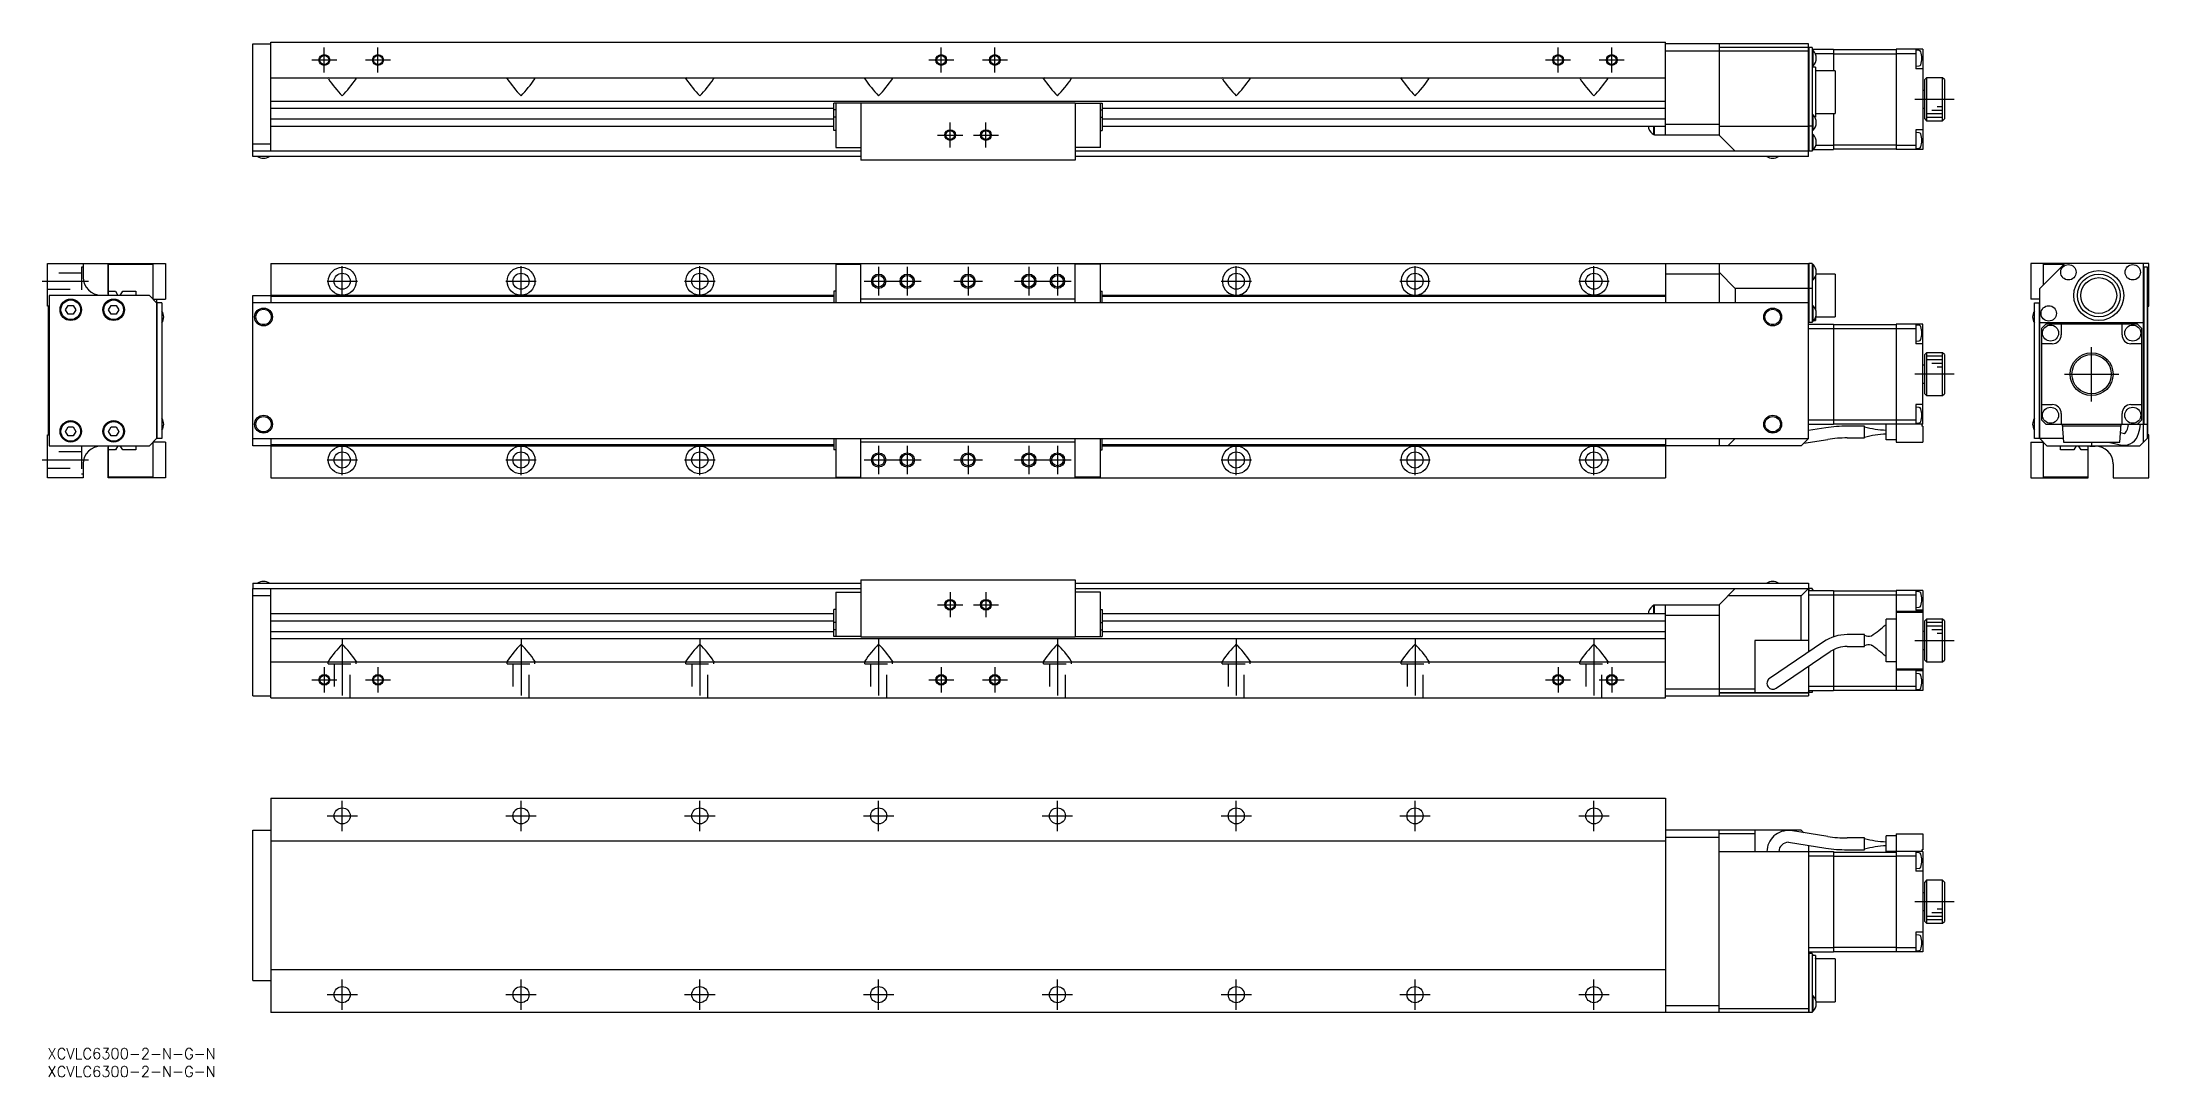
# Model space of a CAD drawing. Extents: x -2 to 588, y -8 to 281.
import ezdxf

# ---------------------------------------------------------------- set-up
doc = ezdxf.new("R2010")
doc.units = 0
doc.header["$LTSCALE"] = 0.5
doc.linetypes.add('CENTER', pattern=[50.8, 31.75, -6.35, 6.35, -6.35])
doc.linetypes.add('DASHED', pattern=[19.05, 12.7, -6.35])
for name, color, linetype in [('MSM_CENTER', 1, 'CENTER'), ('MSM_CONTINUOUS', 7, 'CONTINUOUS'), ('MSM_DASHED', 4, 'DASHED'), ('MSM_NARROW', 5, 'CONTINUOUS'), ('MSM_PART_NUMBER', 7, 'CONTINUOUS')]:
    doc.layers.add(name, color=color, linetype=linetype)
doc.styles.get("Standard").update_dxf_attribs({"font": 'txt.shx', "height": 3, "bigfont": 'bigfont.shx'})

# ---------------------------------------------------------------- blocks, each defined once
blk = doc.blocks.new('*U2')
at = {"layer": 'MSM_PART_NUMBER'}
blk.add_text('XCVLC6300-2-N-G-N', height=3, dxfattribs=at).set_placement((0, -3))
blk = doc.blocks.new('*U3')
at = {"layer": 'MSM_PART_NUMBER'}
blk.add_text('XCVLC6300-2-N-G-N', height=3, dxfattribs=at).set_placement((0, -8))

msp = doc.modelspace()

# ---------------------------------------------------------------- linework, layer by layer
at = {"layer": 'MSM_CENTER'}
for p, q in [((77.41, 272.96), (77.41, 279.96)), ((92.41, 272.96), (92.41, 279.96)), ((249.91, 272.96), (249.91, 279.96)), ((264.91, 272.96), (264.91, 279.96)), ((422.41, 272.96), (422.41, 279.96)), ((437.41, 272.96), (437.41, 279.96)), ((73.91, 276.46), (80.91, 276.46)), ((88.91, 276.46), (95.91, 276.46)), ((246.41, 276.46), (253.41, 276.46)), ((261.41, 276.46), (268.41, 276.46)), ((418.91, 276.46), (425.91, 276.46)), ((433.91, 276.46), (440.91, 276.46)), ((522.19, 265.46), (533.14, 265.46)), ((248.91, 255.46), (255.91, 255.46)), ((252.41, 251.96), (252.41, 258.96)), ((258.91, 255.46), (265.91, 255.46)), ((262.41, 251.96), (262.41, 258.96)), ((82.41, 210.32), (82.41, 218.82)), ((132.41, 210.32), (132.41, 218.82)), ((182.41, 210.32), (182.41, 218.82)), ((232.41, 218.57), (232.41, 210.57)), ((240.41, 218.57), (240.41, 210.57)), ((257.41, 218.57), (257.41, 210.57)), ((274.41, 218.57), (274.41, 210.57)), ((282.41, 218.57), (282.41, 210.57)), ((332.41, 210.32), (332.41, 218.82)), ((382.41, 210.32), (382.41, 218.82)), ((432.41, 210.32), (432.41, 218.82)), ((-1.5, 214.57), (11.5, 214.57)), ((78.16, 214.57), (86.66, 214.57)), ((128.16, 214.57), (136.66, 214.57)), ((178.16, 214.57), (186.66, 214.57)), ((228.41, 214.57), (244.41, 214.57)), ((253.41, 214.57), (261.41, 214.57)), ((270.41, 214.57), (286.41, 214.57)), ((328.16, 214.57), (336.66, 214.57)), ((378.16, 214.57), (386.66, 214.57)), ((428.16, 214.57), (436.66, 214.57)), ((571.6, 180.97), (571.6, 196.17)), ((533.14, 188.57), (522.19, 188.57)), ((564, 188.57), (579.2, 188.57)), ((82.41, 160.32), (82.41, 168.82)), ((132.41, 160.32), (132.41, 168.82)), ((182.41, 160.32), (182.41, 168.82)), ((232.41, 168.57), (232.41, 160.57)), ((240.41, 168.57), (240.41, 160.57)), ((257.41, 168.57), (257.41, 160.57)), ((274.41, 168.57), (274.41, 160.57)), ((282.41, 168.57), (282.41, 160.57)), ((332.41, 160.32), (332.41, 168.82)), ((382.41, 160.32), (382.41, 168.82)), ((432.41, 160.32), (432.41, 168.82)), ((-1.5, 164.57), (11.5, 164.57)), ((78.16, 164.57), (86.66, 164.57)), ((128.16, 164.57), (136.66, 164.57)), ((178.16, 164.57), (186.66, 164.57)), ((228.41, 164.57), (244.41, 164.57)), ((253.41, 164.57), (261.41, 164.57)), ((270.41, 164.57), (286.41, 164.57)), ((328.16, 164.57), (336.66, 164.57)), ((378.16, 164.57), (386.66, 164.57)), ((428.16, 164.57), (436.66, 164.57)), ((248.91, 124.07), (255.91, 124.07)), ((252.41, 127.57), (252.41, 120.57)), ((258.91, 124.07), (265.91, 124.07)), ((262.41, 127.57), (262.41, 120.57)), ((82.41, 114.57), (82.41, 96.07)), ((132.41, 114.57), (132.41, 96.07)), ((182.41, 114.57), (182.41, 96.07)), ((232.41, 114.57), (232.41, 96.07)), ((282.41, 114.57), (282.41, 96.07)), ((332.41, 114.57), (332.41, 96.07)), ((382.41, 114.57), (382.41, 96.07)), ((432.41, 114.57), (432.41, 96.07)), ((522.19, 114.07), (533.14, 114.07)), ((77.41, 106.57), (77.41, 99.57)), ((92.41, 106.57), (92.41, 99.57)), ((249.91, 106.57), (249.91, 99.57)), ((264.91, 106.57), (264.91, 99.57)), ((422.41, 106.57), (422.41, 99.57)), ((437.41, 106.57), (437.41, 99.57)), ((73.91, 103.07), (80.91, 103.07)), ((88.91, 103.07), (95.91, 103.07)), ((246.41, 103.07), (253.41, 103.07)), ((261.41, 103.07), (268.41, 103.07)), ((418.91, 103.07), (425.91, 103.07)), ((433.91, 103.07), (440.91, 103.07)), ((78.16, 65), (86.66, 65)), ((82.41, 60.75), (82.41, 69.25)), ((128.16, 65), (136.66, 65)), ((132.41, 60.75), (132.41, 69.25)), ((178.16, 65), (186.66, 65)), ((182.41, 60.75), (182.41, 69.25)), ((228.16, 65), (236.66, 65)), ((232.41, 60.75), (232.41, 69.25)), ((278.16, 65), (286.66, 65)), ((282.41, 60.75), (282.41, 69.25)), ((328.16, 65), (336.66, 65)), ((332.41, 60.75), (332.41, 69.25)), ((378.16, 65), (386.66, 65)), ((382.41, 60.75), (382.41, 69.25)), ((428.16, 65), (436.66, 65)), ((432.41, 60.75), (432.41, 69.25)), ((533.14, 41), (522.19, 41)), ((82.41, 10.75), (82.41, 19.25)), ((132.41, 10.75), (132.41, 19.25)), ((182.41, 10.75), (182.41, 19.25)), ((232.41, 10.75), (232.41, 19.25)), ((282.41, 10.75), (282.41, 19.25)), ((332.41, 10.75), (332.41, 19.25)), ((382.41, 10.75), (382.41, 19.25)), ((432.41, 10.75), (432.41, 19.25)), ((78.16, 15), (86.66, 15)), ((128.16, 15), (136.66, 15)), ((178.16, 15), (186.66, 15)), ((228.16, 15), (236.66, 15)), ((278.16, 15), (286.66, 15)), ((328.16, 15), (336.66, 15)), ((378.16, 15), (386.66, 15)), ((428.16, 15), (436.66, 15))]:
    msp.add_line(p, q, dxfattribs=at)
at = {"layer": 'MSM_CONTINUOUS'}
for p, q in [((57.41, 280.96), (62.41, 280.96)), ((57.41, 250.96), (57.41, 280.96)), ((62.41, 281.46), (452.41, 281.46)), ((62.41, 250.96), (62.41, 281.46)), ((452.41, 255.46), (452.41, 281.46)), ((492.41, 280.96), (452.41, 280.96)), ((492.41, 278.96), (452.41, 278.96)), ((467.41, 280.96), (467.41, 255.46)), ((492.41, 279.96), (467.41, 279.96)), ((492.41, 280.06), (492.31, 279.96)), ((492.41, 280.06), (492.41, 280.96)), ((492.51, 279.96), (492.41, 279.86)), ((492.41, 250.96), (492.41, 279.96)), ((493.41, 279.96), (492.51, 279.96)), ((492.51, 279.96), (492.51, 250.96)), ((493.41, 279.96), (493.41, 250.96)), ((493.41, 279.46), (499.41, 279.46)), ((493.7, 279.11), (493.41, 279.11)), ((493.7, 274.81), (493.7, 279.11)), ((494.32, 278.26), (499.41, 278.26)), ((499.41, 279.46), (499.41, 273.46)), ((499.41, 279.36), (516.91, 279.36)), ((499.41, 278.21), (516.91, 278.21)), ((524.41, 279.46), (516.91, 279.46)), ((516.91, 279.46), (516.91, 251.46)), ((516.91, 278.26), (522.41, 278.26)), ((522.41, 279.46), (522.41, 273.96)), ((523.4, 279.12), (522.41, 279.21)), ((524.41, 279.46), (524.41, 251.46)), ((62.41, 271.46), (452.41, 271.46)), ((78.67, 271.46), (78.51, 271.33)), ((78.54, 271.2), (78.51, 271.33)), ((86.15, 271.46), (86.31, 271.33)), ((86.28, 271.2), (86.31, 271.33)), ((128.67, 271.46), (128.51, 271.33)), ((128.54, 271.2), (128.51, 271.33)), ((136.15, 271.46), (136.31, 271.33)), ((136.28, 271.2), (136.31, 271.33)), ((178.67, 271.46), (178.51, 271.33)), ((178.54, 271.2), (178.51, 271.33)), ((186.15, 271.46), (186.31, 271.33)), ((186.28, 271.2), (186.31, 271.33)), ((228.67, 271.46), (228.51, 271.33)), ((228.54, 271.2), (228.51, 271.33)), ((236.15, 271.46), (236.31, 271.33)), ((236.28, 271.2), (236.31, 271.33)), ((278.67, 271.46), (278.51, 271.33)), ((278.54, 271.2), (278.51, 271.33)), ((286.15, 271.46), (286.31, 271.33)), ((286.28, 271.2), (286.31, 271.33)), ((328.67, 271.46), (328.51, 271.33)), ((328.54, 271.2), (328.51, 271.33)), ((336.15, 271.46), (336.31, 271.33)), ((336.28, 271.2), (336.31, 271.33)), ((378.67, 271.46), (378.51, 271.33)), ((378.54, 271.2), (378.51, 271.33)), ((386.15, 271.46), (386.31, 271.33)), ((386.28, 271.2), (386.31, 271.33)), ((428.67, 271.46), (428.51, 271.33)), ((428.54, 271.2), (428.51, 271.33)), ((436.15, 271.46), (436.31, 271.33)), ((436.28, 271.2), (436.31, 271.33)), ((493.41, 274.81), (493.7, 274.81)), ((494.41, 274.46), (493.41, 274.46)), ((494.41, 274.46), (494.41, 260.46)), ((499.91, 273.46), (494.41, 273.46)), ((499.91, 273.46), (499.91, 261.46)), ((522.41, 274.71), (523.4, 274.79)), ((524.41, 273.96), (522.41, 273.96)), ((525.41, 271.46), (524.91, 270.96)), ((529.91, 271.46), (525.41, 271.46)), ((525.41, 271.46), (525.41, 259.46)), ((530.41, 270.96), (529.91, 271.46)), ((529.91, 259.46), (529.91, 271.46)), ((524.91, 267.96), (524.41, 267.96)), ((524.91, 259.96), (524.91, 270.96)), ((530.41, 270.96), (530.41, 259.96)), ((62.41, 264.96), (452.41, 264.96)), ((62.41, 262.99), (219.91, 262.99)), ((219.91, 259.92), (62.41, 259.92)), ((219.91, 256.76), (219.91, 264.36)), ((227.41, 264.36), (219.91, 264.36)), ((220.41, 262.48), (219.91, 262.48)), ((220.41, 260.43), (219.91, 260.43)), ((220.41, 264.36), (220.41, 251.96)), ((227.41, 264.46), (227.41, 248.46)), ((227.41, 264.46), (287.41, 264.46)), ((287.41, 264.46), (287.41, 248.46)), ((287.41, 264.36), (294.91, 264.36)), ((294.41, 251.96), (294.41, 264.36)), ((294.41, 262.48), (294.91, 262.48)), ((294.41, 260.43), (294.91, 260.43)), ((294.91, 264.36), (294.91, 256.76)), ((294.91, 262.99), (452.41, 262.99)), ((452.41, 259.92), (294.91, 259.92)), ((493.7, 261.11), (493.41, 261.11)), ((493.7, 256.81), (493.7, 261.11)), ((494.21, 260.46), (494.41, 260.46)), ((494.41, 261.46), (499.91, 261.46)), ((499.41, 261.46), (499.41, 251.46)), ((524.41, 262.96), (524.91, 262.96)), ((524.91, 259.96), (525.41, 259.46)), ((525.41, 259.46), (529.91, 259.46)), ((529.91, 259.46), (530.41, 259.96)), ((62.41, 257.96), (219.91, 257.96)), ((220.41, 256.76), (219.91, 256.76)), ((294.41, 256.76), (294.91, 256.76)), ((294.91, 257.96), (452.41, 257.96)), ((447.76, 257.24), (447.76, 257.96)), ((449.21, 255.61), (449.21, 257.96)), ((449.21, 255.61), (449.41, 255.61)), ((449.41, 255.46), (449.41, 257.96)), ((467.41, 255.46), (449.41, 255.46)), ((452.41, 258.46), (467.41, 258.46)), ((467.41, 257.96), (492.41, 257.96)), ((467.41, 255.46), (471.91, 250.96)), ((492.41, 258), (492.51, 257.96)), ((493.41, 257.96), (492.51, 257.96)), ((493.41, 256.81), (493.7, 256.81)), ((493.7, 255.61), (493.41, 255.61)), ((493.7, 251.31), (493.7, 255.61)), ((524.41, 256.96), (522.41, 256.96)), ((522.41, 256.96), (522.41, 251.46)), ((523.4, 256.12), (522.41, 256.21)), ((57.41, 252.96), (62.41, 252.96)), ((57.51, 250.96), (57.41, 250.86)), ((227.41, 250.96), (57.41, 250.96)), ((57.41, 249.46), (57.41, 250.86)), ((227.41, 249.46), (57.41, 249.46)), ((220.41, 251.96), (227.41, 251.96)), ((287.41, 248.46), (227.41, 248.46)), ((294.41, 251.96), (287.41, 251.96)), ((492.41, 250.96), (287.41, 250.96)), ((492.41, 249.46), (287.41, 249.46)), ((492.41, 250.86), (492.31, 250.96)), ((492.41, 251.06), (492.51, 250.96)), ((492.41, 249.46), (492.41, 250.86)), ((493.41, 250.96), (492.51, 250.96)), ((493.41, 251.31), (493.7, 251.31)), ((493.85, 251.46), (499.41, 251.46)), ((494.5, 252.66), (499.41, 252.66)), ((499.41, 252.7), (516.91, 252.7)), ((499.41, 251.56), (516.91, 251.56)), ((516.91, 252.66), (522.41, 252.66)), ((524.41, 251.46), (516.91, 251.46)), ((522.41, 251.71), (523.4, 251.79)), ((0, 207.57), (0, 219.57)), ((0, 219.57), (33, 219.57)), ((10, 219.57), (10, 215.67)), ((17, 219.47), (10, 219.47)), ((17, 210.97), (17, 219.57)), ((17.1, 219.37), (29.5, 219.37)), ((17.1, 210.57), (17.1, 219.37)), ((29.5, 219.37), (29.5, 209.57)), ((33, 219.57), (33, 209.57)), ((62.41, 219.57), (492.41, 219.57)), ((62.41, 219.57), (62.41, 208.57)), ((220.41, 219.37), (220.41, 208.57)), ((220.41, 219.37), (227.41, 219.37)), ((227.41, 208.57), (227.41, 219.57)), ((287.41, 208.57), (287.41, 219.57)), ((294.41, 219.37), (287.41, 219.37)), ((294.41, 208.57), (294.41, 219.37)), ((452.41, 219.57), (452.41, 208.57)), ((467.41, 219.57), (467.41, 208.57)), ((492.41, 219.47), (492.51, 219.57)), ((492.41, 170.57), (492.41, 219.57)), ((493.41, 219.57), (492.51, 219.57)), ((492.51, 219.57), (492.51, 203.07)), ((493.41, 219.57), (493.41, 203.07)), ((493.7, 219.22), (493.41, 219.22)), ((493.7, 214.92), (493.7, 219.22)), ((554.6, 219.57), (554.6, 209.57)), ((587.6, 219.57), (554.6, 219.57)), ((564.1, 219.57), (557.1, 212.57)), ((558.1, 219.37), (563.9, 219.37)), ((558.1, 213.57), (558.1, 219.37)), ((586.1, 169.57), (586.1, 219.57)), ((586.1, 218.57), (587.1, 218.57)), ((586.2, 218.57), (586.2, 174.57)), ((587.1, 218.57), (587.1, 170.57)), ((587.6, 207.57), (587.6, 219.57)), ((467.41, 216.57), (452.41, 216.57)), ((467.41, 217.07), (471.91, 212.57)), ((471.91, 212.57), (471.91, 208.57)), ((492.41, 212.57), (471.91, 212.57)), ((492.41, 212.53), (492.51, 212.57)), ((493.41, 212.57), (492.51, 212.57)), ((493.41, 214.92), (493.7, 214.92)), ((494.41, 216), (494.41, 206.65)), ((499.91, 216.57), (494.57, 216.57)), ((499.91, 216.57), (499.91, 204.57)), ((557.1, 170.57), (557.1, 212.57)), ((0.3, 207.57), (0, 207.57)), ((0.3, 171.57), (0.3, 207.57)), ((28.5, 210.57), (0.5, 210.57)), ((0.5, 210.57), (0.5, 168.57)), ((5.06, 206.57), (5.78, 207.82)), ((5.78, 205.32), (5.06, 206.57)), ((5.78, 207.82), (7.22, 207.82)), ((7.22, 207.82), (7.94, 206.57)), ((7.94, 206.57), (7.22, 205.32)), ((15, 210.67), (16.5, 210.67)), ((16.5, 210.57), (16.5, 210.67)), ((17.1, 210.97), (17, 210.97)), ((17.06, 206.57), (17.78, 207.82)), ((17.78, 205.32), (17.06, 206.57)), ((17.1, 211.77), (18.98, 211.77)), ((17.78, 207.82), (19.22, 207.82)), ((18.98, 211.77), (19.66, 210.58)), ((19.22, 207.82), (19.94, 206.57)), ((19.94, 206.57), (19.22, 205.32)), ((20.34, 210.58), (21.02, 211.77)), ((21.02, 211.77), (24.7, 211.77)), ((24.7, 211.77), (24.7, 210.57)), ((30.5, 208.57), (28.5, 210.57)), ((29.7, 209.57), (33, 209.57)), ((29.7, 209.37), (29.7, 209.57)), ((30.5, 209.57), (30.5, 170.57)), ((32, 208.57), (30.5, 208.57)), ((30.6, 208.57), (30.6, 170.57)), ((32, 208.57), (32, 170.57)), ((57.41, 210.57), (62.41, 210.57)), ((57.41, 168.57), (57.41, 210.57)), ((492.41, 208.57), (57.41, 208.57)), ((62.41, 210.67), (219.91, 210.67)), ((62.41, 210.37), (219.91, 210.37)), ((220.41, 211.77), (219.91, 211.77)), ((219.91, 211.77), (219.91, 208.57)), ((287.41, 209.57), (227.41, 209.57)), ((294.41, 211.77), (294.91, 211.77)), ((294.91, 208.57), (294.91, 211.77)), ((294.91, 210.67), (452.41, 210.67)), ((294.91, 210.37), (452.41, 210.37)), ((493.7, 207.72), (493.41, 207.72)), ((493.7, 203.42), (493.7, 207.72)), ((557.1, 209.57), (554.6, 209.57)), ((555.6, 170.57), (555.6, 208.57)), ((555.6, 208.57), (557.1, 208.57)), ((557, 170.57), (557, 208.57)), ((587.3, 207.57), (587.6, 207.57)), ((587.3, 171.57), (587.3, 207.57)), ((7.22, 205.32), (5.78, 205.32)), ((19.22, 205.32), (17.78, 205.32)), ((492.41, 203.17), (492.51, 203.07)), ((492.41, 202.57), (499.41, 202.57)), ((492.41, 201.37), (499.41, 201.37)), ((493.41, 203.07), (492.51, 203.07)), ((493.41, 203.42), (493.7, 203.42)), ((493.85, 203.57), (494.41, 203.57)), ((494.41, 204.5), (494.41, 203.57)), ((494.44, 204.57), (499.91, 204.57)), ((499.41, 202.57), (499.41, 174.57)), ((499.41, 202.47), (516.91, 202.47)), ((499.41, 201.33), (516.91, 201.33)), ((516.91, 202.57), (516.91, 169.57)), ((524.41, 202.57), (516.91, 202.57)), ((516.91, 201.37), (522.41, 201.37)), ((522.41, 202.57), (522.41, 197.07)), ((523.4, 202.24), (522.41, 202.32)), ((524.41, 174.57), (524.41, 202.57)), ((557.1, 203.07), (586.1, 203.07)), ((558.8, 202.57), (557.6, 201.37)), ((557.6, 201.37), (557.6, 175.77)), ((584.4, 202.57), (558.8, 202.57)), ((563.1, 202.57), (563.1, 199.57)), ((580.1, 199.57), (580.1, 202.57)), ((585.6, 201.37), (584.4, 202.57)), ((585.6, 175.77), (585.6, 201.37)), ((522.41, 197.82), (523.4, 197.91)), ((524.41, 197.07), (522.41, 197.07)), ((525.41, 194.57), (524.91, 194.07)), ((525.41, 194.57), (525.41, 182.57)), ((529.91, 194.57), (525.41, 194.57)), ((529.91, 182.57), (529.91, 194.57)), ((530.41, 194.07), (529.91, 194.57)), ((560.6, 197.07), (557.6, 197.07)), ((585.6, 197.07), (582.6, 197.07)), ((524.91, 191.07), (524.41, 191.07)), ((524.91, 183.07), (524.91, 194.07)), ((530.41, 194.07), (530.41, 183.07)), ((524.41, 186.07), (524.91, 186.07)), ((524.91, 183.07), (525.41, 182.57)), ((529.91, 182.57), (530.41, 183.07)), ((524.41, 180.07), (522.41, 180.07)), ((522.41, 180.07), (522.41, 174.57)), ((523.4, 179.24), (522.41, 179.32)), ((525.41, 182.57), (529.91, 182.57)), ((557.6, 180.07), (560.6, 180.07)), ((563.1, 177.57), (563.1, 174.57)), ((580.1, 174.57), (580.1, 177.57)), ((582.6, 180.07), (585.6, 180.07)), ((0, 159.57), (0, 171.57)), ((0, 171.57), (0.3, 171.57)), ((5.06, 172.57), (5.78, 173.82)), ((5.78, 171.32), (5.06, 172.57)), ((5.78, 173.82), (7.22, 173.82)), ((7.22, 171.32), (5.78, 171.32)), ((7.22, 173.82), (7.94, 172.57)), ((7.94, 172.57), (7.22, 171.32)), ((17.06, 172.57), (17.78, 173.82)), ((17.78, 171.32), (17.06, 172.57)), ((17.78, 173.82), (19.22, 173.82)), ((19.22, 171.32), (17.78, 171.32)), ((19.22, 173.82), (19.94, 172.57)), ((19.94, 172.57), (19.22, 171.32)), ((492.41, 175.77), (499.41, 175.77)), ((492.41, 174.67), (492.51, 174.57)), ((497.28, 173.6), (492.41, 172.83)), ((492.51, 174.57), (499.41, 174.57)), ((499.41, 175.82), (516.91, 175.82)), ((499.41, 174.67), (516.91, 174.67)), ((508.11, 174.02), (503.25, 174.02)), ((508.11, 170.72), (508.11, 174.02)), ((514.11, 170.17), (514.11, 174.57)), ((524.41, 174.57), (514.11, 174.57)), ((516.91, 175.77), (522.41, 175.77)), ((522.41, 174.82), (523.4, 174.91)), ((524.11, 174.57), (524.11, 174.07)), ((524.41, 174.07), (524.11, 174.07)), ((524.41, 174.07), (524.41, 169.57)), ((557.6, 175.77), (558.8, 174.57)), ((558.8, 174.57), (586.1, 174.57)), ((563.35, 174.57), (563.7, 169.57)), ((579.82, 174.07), (563.39, 174.07)), ((579.5, 169.57), (579.85, 174.57)), ((580.81, 171.92), (579.69, 172.18)), ((580.87, 171.96), (580.79, 171.92)), ((580.97, 172.04), (580.87, 171.96)), ((584.4, 174.57), (585.6, 175.77)), ((586.2, 174.57), (586.1, 174.67)), ((586.2, 174.57), (587.1, 174.57)), ((587.6, 171.57), (587.3, 171.57)), ((587.6, 159.57), (587.6, 171.57)), ((0.5, 168.57), (28.5, 168.57)), ((16.5, 168.47), (15, 168.47)), ((16.5, 168.47), (16.5, 168.57)), ((17, 159.57), (17, 168.17)), ((17, 168.17), (17.1, 168.17)), ((17.1, 159.77), (17.1, 168.57)), ((18.98, 167.37), (17.1, 167.37)), ((19.66, 168.57), (18.98, 167.37)), ((21.02, 167.37), (20.34, 168.57)), ((24.7, 167.37), (21.02, 167.37)), ((24.7, 168.57), (24.7, 167.37)), ((28.5, 168.57), (30.5, 170.57)), ((29.5, 169.57), (29.5, 159.77)), ((29.7, 169.57), (29.7, 169.77)), ((33, 169.57), (29.7, 169.57)), ((32, 170.57), (30.5, 170.57)), ((33, 169.57), (33, 159.57)), ((57.41, 170.57), (492.41, 170.57)), ((62.41, 168.57), (57.41, 168.57)), ((62.41, 170.57), (62.41, 159.57)), ((219.91, 168.77), (62.41, 168.77)), ((219.91, 168.47), (62.41, 168.47)), ((219.91, 170.57), (219.91, 167.37)), ((220.41, 167.37), (219.91, 167.37)), ((220.41, 170.57), (220.41, 159.77)), ((227.41, 159.57), (227.41, 170.57)), ((287.41, 169.57), (227.41, 169.57)), ((287.41, 159.57), (287.41, 170.57)), ((294.41, 159.77), (294.41, 170.57)), ((294.41, 167.37), (294.91, 167.37)), ((294.91, 167.37), (294.91, 170.57)), ((452.41, 168.77), (294.91, 168.77)), ((452.41, 168.47), (294.91, 168.47)), ((452.41, 170.57), (452.41, 159.57)), ((490.41, 168.57), (452.41, 168.57)), ((467.41, 170.57), (467.41, 168.57)), ((471.91, 170.57), (469.91, 168.57)), ((490.41, 168.57), (492.41, 170.57)), ((491.12, 169.28), (497.8, 170.34)), ((503.25, 170.72), (508.11, 170.72)), ((516.91, 170.17), (514.11, 170.17)), ((516.91, 169.57), (524.41, 169.57)), ((554.6, 169.57), (554.6, 159.57)), ((554.6, 169.57), (557.9, 169.57)), ((563.63, 170.57), (555.6, 170.57)), ((559.1, 168.57), (557.1, 170.57)), ((557.9, 169.57), (557.9, 169.77)), ((558.1, 159.77), (558.1, 169.57)), ((559.1, 168.57), (585.1, 168.57)), ((562.9, 167.37), (562.9, 168.57)), ((566.58, 167.37), (562.9, 167.37)), ((563.7, 169.57), (579.5, 169.57)), ((567.27, 168.57), (566.58, 167.37)), ((568.63, 167.37), (567.94, 168.57)), ((570.5, 167.37), (568.63, 167.37)), ((570.5, 168.57), (570.5, 159.77)), ((570.6, 168.17), (570.5, 168.17)), ((570.6, 159.57), (570.6, 168.17)), ((571.1, 168.47), (571.1, 168.57)), ((571.1, 168.47), (572.6, 168.47)), ((571.6, 169.57), (571.6, 168.57)), ((576.34, 169.57), (580.06, 168.71)), ((580.06, 168.71), (580.07, 168.7)), ((585.1, 168.57), (587.1, 170.57)), ((10, 159.57), (0, 159.57)), ((10, 163.47), (10, 159.57)), ((33, 159.57), (17, 159.57)), ((29.5, 159.77), (17.1, 159.77)), ((62.41, 159.57), (452.41, 159.57)), ((220.41, 159.77), (227.41, 159.77)), ((294.41, 159.77), (287.41, 159.77)), ((554.6, 159.57), (570.6, 159.57)), ((570.5, 159.77), (558.1, 159.77)), ((577.6, 163.47), (577.6, 159.57)), ((577.6, 159.57), (587.6, 159.57)), ((57.41, 130.07), (57.41, 128.67)), ((57.41, 130.07), (227.41, 130.07)), ((227.41, 131.07), (227.41, 115.07)), ((227.41, 131.07), (287.41, 131.07)), ((287.41, 131.07), (287.41, 115.07)), ((287.41, 130.07), (492.41, 130.07)), ((492.41, 130.07), (492.41, 128.67)), ((57.41, 128.67), (57.51, 128.57)), ((57.41, 128.57), (227.41, 128.57)), ((57.41, 98.57), (57.41, 128.57)), ((62.41, 126.57), (57.41, 126.57)), ((62.41, 98.07), (62.41, 128.57)), ((220.41, 127.57), (220.41, 115.17)), ((220.41, 127.57), (227.41, 127.57)), ((287.41, 128.57), (492.41, 128.57)), ((294.41, 127.57), (287.41, 127.57)), ((294.41, 115.17), (294.41, 127.57)), ((449.21, 121.57), (449.21, 123.92)), ((449.41, 123.92), (449.21, 123.92)), ((449.41, 124.07), (467.41, 124.07)), ((449.41, 121.57), (449.41, 124.07)), ((452.41, 98.07), (452.41, 124.07)), ((471.91, 128.57), (467.41, 124.07)), ((467.41, 124.07), (467.41, 98.57)), ((490.41, 126.57), (469.91, 126.57)), ((490.41, 126.57), (492.41, 128.57)), ((490.41, 114.07), (490.41, 126.57)), ((492.31, 128.57), (492.41, 128.67)), ((492.41, 128.47), (492.51, 128.57)), ((492.41, 128.57), (492.41, 110.84)), ((492.41, 128.07), (499.41, 128.07)), ((492.41, 126.97), (492.51, 126.87)), ((492.51, 128.57), (492.51, 128.07)), ((493.41, 128.57), (492.51, 128.57)), ((492.51, 126.87), (499.41, 126.87)), ((492.51, 110.91), (492.51, 126.87)), ((493.41, 128.57), (493.41, 128.07)), ((493.7, 128.22), (493.41, 128.22)), ((493.7, 128.07), (493.7, 128.22)), ((499.41, 128.07), (499.41, 115.08)), ((499.41, 127.97), (516.91, 127.97)), ((499.41, 126.82), (516.91, 126.82)), ((524.41, 128.07), (516.91, 128.07)), ((516.91, 128.07), (516.91, 100.07)), ((516.91, 126.87), (522.41, 126.87)), ((522.41, 128.07), (522.41, 122.57)), ((523.4, 127.73), (522.41, 127.82)), ((524.41, 128.07), (524.41, 100.07)), ((219.91, 121.57), (62.41, 121.57)), ((62.41, 119.6), (219.91, 119.6)), ((220.41, 122.77), (219.91, 122.77)), ((219.91, 115.17), (219.91, 122.77)), ((220.41, 119.09), (219.91, 119.09)), ((294.41, 122.77), (294.91, 122.77)), ((294.41, 119.09), (294.91, 119.09)), ((294.91, 122.77), (294.91, 115.17)), ((452.41, 121.57), (294.91, 121.57)), ((294.91, 119.6), (452.41, 119.6)), ((447.76, 121.57), (447.76, 122.29)), ((467.41, 121.07), (452.41, 121.07)), ((514.11, 108.07), (514.11, 120.07)), ((516.91, 120.07), (514.11, 120.07)), ((516.91, 122.32), (524.11, 122.32)), ((516.91, 121.97), (524.41, 121.97)), ((522.41, 123.32), (523.4, 123.4)), ((524.41, 122.57), (522.41, 122.57)), ((524.11, 122.32), (524.11, 122.28)), ((524.41, 122.28), (524.11, 122.28)), ((525.41, 120.07), (524.91, 119.57)), ((524.91, 108.57), (524.91, 119.57)), ((525.41, 120.07), (525.41, 108.07)), ((529.91, 120.07), (525.41, 120.07)), ((529.91, 108.07), (529.91, 120.07)), ((530.41, 119.57), (529.91, 120.07)), ((530.41, 119.57), (530.41, 108.57)), ((219.91, 116.53), (62.41, 116.53)), ((452.41, 114.57), (62.41, 114.57)), ((220.41, 117.04), (219.91, 117.04)), ((227.41, 115.17), (219.91, 115.17)), ((227.41, 115.07), (287.41, 115.07)), ((287.41, 115.17), (294.91, 115.17)), ((294.41, 117.04), (294.91, 117.04)), ((452.41, 116.53), (294.91, 116.53)), ((477.41, 114.07), (477.41, 99.57)), ((492.41, 114.07), (477.41, 114.07)), ((496.61, 113.69), (481.53, 103.46)), ((508.11, 115.72), (503.25, 115.72)), ((503.25, 112.42), (508.11, 112.42)), ((508.11, 112.42), (508.11, 115.72)), ((509.97, 112.81), (510.06, 112.77)), ((524.91, 116.57), (524.41, 116.57)), ((62.41, 108.07), (452.41, 108.07)), ((78.54, 108.32), (78.51, 108.19)), ((78.67, 108.07), (78.51, 108.19)), ((86.15, 108.07), (86.31, 108.19)), ((86.28, 108.32), (86.31, 108.19)), ((128.54, 108.32), (128.51, 108.19)), ((128.67, 108.07), (128.51, 108.19)), ((136.15, 108.07), (136.31, 108.19)), ((136.28, 108.32), (136.31, 108.19)), ((178.54, 108.32), (178.51, 108.19)), ((178.67, 108.07), (178.51, 108.19)), ((186.15, 108.07), (186.31, 108.19)), ((186.28, 108.32), (186.31, 108.19)), ((228.54, 108.32), (228.51, 108.19)), ((228.67, 108.07), (228.51, 108.19)), ((236.15, 108.07), (236.31, 108.19)), ((236.28, 108.32), (236.31, 108.19)), ((278.54, 108.32), (278.51, 108.19)), ((278.67, 108.07), (278.51, 108.19)), ((286.15, 108.07), (286.31, 108.19)), ((286.28, 108.32), (286.31, 108.19)), ((328.54, 108.32), (328.51, 108.19)), ((328.67, 108.07), (328.51, 108.19)), ((336.15, 108.07), (336.31, 108.19)), ((336.28, 108.32), (336.31, 108.19)), ((378.54, 108.32), (378.51, 108.19)), ((378.67, 108.07), (378.51, 108.19)), ((386.15, 108.07), (386.31, 108.19)), ((386.28, 108.32), (386.31, 108.19)), ((428.54, 108.32), (428.51, 108.19)), ((428.67, 108.07), (428.51, 108.19)), ((436.15, 108.07), (436.31, 108.19)), ((436.28, 108.32), (436.31, 108.19)), ((483.38, 100.73), (498.46, 110.95)), ((492.41, 106.85), (492.41, 99.57)), ((492.51, 101.27), (492.51, 106.92)), ((499.41, 111.51), (499.41, 100.07)), ((516.91, 108.07), (514.11, 108.07)), ((516.91, 106.17), (524.41, 106.17)), ((524.41, 111.57), (524.91, 111.57)), ((524.91, 108.57), (525.41, 108.07)), ((525.41, 108.07), (529.91, 108.07)), ((529.91, 108.07), (530.41, 108.57)), ((452.41, 100.57), (477.41, 100.57)), ((492.51, 101.27), (492.41, 101.17)), ((492.51, 101.27), (499.41, 101.27)), ((499.41, 101.31), (516.91, 101.31)), ((499.41, 100.17), (516.91, 100.17)), ((516.91, 105.82), (524.11, 105.82)), ((516.91, 101.27), (522.41, 101.27)), ((524.41, 105.57), (522.41, 105.57)), ((522.41, 105.57), (522.41, 100.07)), ((523.4, 104.73), (522.41, 104.82)), ((522.41, 100.32), (523.4, 100.4)), ((524.41, 105.85), (524.11, 105.85)), ((524.11, 105.85), (524.11, 105.82)), ((57.41, 98.57), (62.41, 98.57)), ((62.41, 98.07), (452.41, 98.07)), ((452.41, 98.57), (492.41, 98.57)), ((467.41, 99.57), (492.41, 99.57)), ((467.41, 99.47), (492.41, 99.47)), ((492.41, 99.47), (492.31, 99.57)), ((492.41, 100.07), (499.41, 100.07)), ((492.51, 99.57), (492.41, 99.67)), ((492.41, 99.47), (492.41, 98.57)), ((492.51, 100.07), (492.51, 99.57)), ((493.41, 99.57), (492.51, 99.57)), ((493.41, 100.07), (493.41, 99.57)), ((524.41, 100.07), (516.91, 100.07)), ((62.41, 70), (452.41, 70)), ((62.41, 70), (62.41, 10)), ((452.41, 70), (452.41, 10)), ((57.41, 61), (62.41, 61)), ((57.41, 19), (57.41, 61)), ((490.41, 61), (452.41, 61)), ((467.41, 59), (452.41, 59)), ((467.41, 10), (467.41, 61)), ((477.41, 60), (467.41, 60)), ((477.41, 61), (477.41, 55)), ((497.8, 59.24), (487.35, 60.89)), ((491.12, 60.29), (490.41, 61)), ((514.11, 55), (514.11, 59.4)), ((516.91, 59.4), (514.11, 59.4)), ((516.91, 60), (524.41, 60)), ((516.91, 60), (516.91, 27)), ((524.41, 60), (524.41, 55.5)), ((62.41, 58), (452.41, 58)), ((467.41, 55), (492.41, 55)), ((486.83, 57.63), (497.28, 55.98)), ((492.41, 56.75), (492.41, 10)), ((492.51, 55), (492.41, 54.9)), ((492.41, 53.8), (499.41, 53.8)), ((492.51, 55), (499.41, 55)), ((499.41, 55), (499.41, 27)), ((499.41, 54.9), (516.91, 54.9)), ((499.41, 53.76), (516.91, 53.76)), ((508.11, 58.85), (503.25, 58.85)), ((503.25, 55.55), (508.11, 55.55)), ((508.11, 55.55), (508.11, 58.85)), ((524.41, 55), (514.11, 55)), ((516.91, 53.8), (522.41, 53.8)), ((522.41, 55), (522.41, 49.5)), ((523.4, 54.66), (522.41, 54.75)), ((524.41, 55.5), (524.11, 55.5)), ((524.11, 55.5), (524.11, 55)), ((524.41, 55), (524.41, 27)), ((522.41, 50.25), (523.4, 50.34)), ((524.41, 49.5), (522.41, 49.5)), ((524.91, 43.5), (524.41, 43.5)), ((525.41, 47), (524.91, 46.5)), ((524.91, 35.5), (524.91, 46.5)), ((525.41, 47), (525.41, 35)), ((529.91, 47), (525.41, 47)), ((529.91, 35), (529.91, 47)), ((530.41, 46.5), (529.91, 47)), ((530.41, 46.5), (530.41, 35.5)), ((524.41, 38.5), (524.91, 38.5)), ((524.91, 35.5), (525.41, 35)), ((529.91, 35), (530.41, 35.5)), ((524.41, 32.5), (522.41, 32.5)), ((522.41, 32.5), (522.41, 27)), ((523.4, 31.66), (522.41, 31.75)), ((525.41, 35), (529.91, 35)), ((492.41, 28.2), (499.41, 28.2)), ((492.41, 27), (499.41, 27)), ((492.51, 26.5), (492.41, 26.4)), ((492.51, 26.5), (492.51, 10)), ((493.41, 26.5), (492.51, 26.5)), ((493.41, 26.5), (493.41, 10)), ((493.7, 26.15), (493.41, 26.15)), ((494.41, 26), (493.41, 26)), ((493.7, 26), (493.7, 26.15)), ((494.41, 26), (494.41, 13.58)), ((499.91, 25), (494.41, 25)), ((499.41, 28.24), (516.91, 28.24)), ((499.41, 27.1), (516.91, 27.1)), ((499.91, 25), (499.91, 13)), ((516.91, 28.2), (522.41, 28.2)), ((524.41, 27), (516.91, 27)), ((522.41, 27.25), (523.4, 27.34)), ((57.41, 19), (62.41, 19)), ((62.41, 22), (452.41, 22)), ((452.41, 12), (467.41, 12)), ((493.7, 14.65), (493.41, 14.65)), ((493.7, 10.35), (493.7, 14.65)), ((494.57, 13), (499.91, 13)), ((492.41, 10), (62.41, 10)), ((492.41, 11), (467.41, 11)), ((492.51, 10), (492.41, 10.1)), ((493.41, 10), (492.51, 10)), ((493.41, 10.35), (493.7, 10.35))]:
    msp.add_line(p, q, dxfattribs=at)
for centre, radius in [((77.41, 276.46), 1.23), ((92.41, 276.46), 1.23), ((249.91, 276.46), 1.23), ((264.91, 276.46), 1.23), ((422.41, 276.46), 1.23), ((437.41, 276.46), 1.23), ((252.41, 255.46), 1.23), ((262.41, 255.46), 1.23), ((82.41, 214.57), 3.9), ((132.41, 214.57), 3.9), ((182.41, 214.57), 3.9), ((432.41, 214.57), 3.9), ((565.1, 217.07), 2.15), ((583.1, 217.07), 2.15), ((82.41, 214.57), 2.25), ((132.41, 214.57), 2.25), ((182.41, 214.57), 2.25), ((232.41, 214.57), 1.62), ((240.41, 214.57), 1.62), ((257.41, 214.57), 1.62), ((274.41, 214.57), 1.62), ((282.41, 214.57), 1.62), ((332.41, 214.57), 2.25), ((382.41, 214.57), 2.25), ((432.41, 214.57), 2.25), ((573.6, 210.57), 7), ((573.6, 210.57), 6), ((573.6, 210.57), 5), ((6.5, 206.57), 3), ((6.5, 206.57), 2.75), ((18.5, 206.57), 3), ((18.5, 206.57), 2.75), ((60.41, 204.57), 2.5), ((60.41, 204.57), 2.15), ((482.41, 204.57), 2.5), ((482.41, 204.57), 2.15), ((559.6, 205.57), 2.15), ((560.1, 200.07), 2.25), ((583.1, 200.07), 2.25), ((571.6, 188.57), 6), ((571.6, 188.57), 5.5), ((60.41, 174.57), 2.5), ((482.41, 174.57), 2.5), ((560.1, 177.07), 2.25), ((583.1, 177.07), 2.25), ((6.5, 172.57), 3), ((6.5, 172.57), 2.75), ((18.5, 172.57), 3), ((18.5, 172.57), 2.75), ((60.41, 174.57), 2.15), ((482.41, 174.57), 2.15), ((82.41, 164.57), 3.9), ((82.41, 164.57), 2.25), ((132.41, 164.57), 3.9), ((132.41, 164.57), 2.25), ((182.41, 164.57), 3.9), ((182.41, 164.57), 2.25), ((232.41, 164.57), 1.62), ((240.41, 164.57), 1.62), ((257.41, 164.57), 1.62), ((274.41, 164.57), 1.62), ((282.41, 164.57), 1.62), ((332.41, 164.57), 3.9), ((332.41, 164.57), 2.25), ((382.41, 164.57), 3.9), ((382.41, 164.57), 2.25), ((432.41, 164.57), 3.9), ((432.41, 164.57), 2.25), ((252.41, 124.07), 1.23), ((262.41, 124.07), 1.23), ((77.41, 103.07), 1.23), ((92.41, 103.07), 1.23), ((249.91, 103.07), 1.23), ((264.91, 103.07), 1.23), ((422.41, 103.07), 1.23), ((437.41, 103.07), 1.23), ((82.41, 65), 2.25), ((132.41, 65), 2.25), ((182.41, 65), 2.25), ((232.41, 65), 2.25), ((282.41, 65), 2.25), ((332.41, 65), 2.25), ((382.41, 65), 2.25), ((432.41, 65), 2.25), ((82.41, 15), 2.25), ((132.41, 15), 2.25), ((182.41, 15), 2.25), ((232.41, 15), 2.25), ((282.41, 15), 2.25), ((332.41, 15), 2.25), ((382.41, 15), 2.25), ((432.41, 15), 2.25)]:
    msp.add_circle(centre, radius, dxfattribs=at)
for centre, radius, start, end in [((491.61, 276.96), 3, 314.22004, 45.77996), ((523.35, 278.62), 0.5, 17.62916, 85), ((518.11, 276.96), 6, 342.37085, 17.62915), ((108.44, 291.64), 36.22, 214.36154, 224.05773), ((56.38, 291.64), 36.22, 315.94227, 325.63846), ((158.44, 291.64), 36.22, 214.36154, 224.05773), ((106.38, 291.64), 36.22, 315.94227, 325.63846), ((208.44, 291.64), 36.22, 214.36154, 224.05773), ((156.38, 291.64), 36.22, 315.94227, 325.63846), ((258.44, 291.64), 36.22, 214.36154, 224.05773), ((206.38, 291.64), 36.22, 315.94227, 325.63846), ((308.44, 291.64), 36.22, 214.36154, 224.05773), ((256.38, 291.64), 36.22, 315.94227, 325.63846), ((358.44, 291.64), 36.22, 214.36154, 224.05773), ((306.38, 291.64), 36.22, 315.94227, 325.63846), ((408.44, 291.64), 36.22, 214.36154, 224.05773), ((356.38, 291.64), 36.22, 315.94227, 325.63846), ((458.44, 291.64), 36.22, 214.36154, 224.05773), ((406.38, 291.64), 36.22, 315.94227, 325.63846), ((523.35, 275.29), 0.5, 275, 342.37085), ((491.61, 258.96), 3, 314.22004, 45.77996), ((450.77, 258.46), 3.25, 202.06099, 241.2734), ((491.61, 253.46), 3, 314.22004, 45.77996), ((523.35, 255.62), 0.5, 17.62916, 85), ((518.11, 253.96), 6, 342.37085, 17.62915), ((60.41, 251.96), 3, 236.44269, 303.55731), ((482.41, 251.96), 3, 236.44269, 303.55731), ((523.35, 252.29), 0.5, 275, 342.37084), ((332.41, 214.57), 3.9, 16.38267, 270), ((382.41, 214.57), 3.9, 16.38267, 270), ((491.61, 217.07), 3, 314.22004, 45.77996), ((15, 215.67), 5, 180, 270), ((332.41, 214.57), 3.9, 270.00006, 16.38261), ((382.41, 214.57), 3.9, 270.00006, 16.38261), ((29.5, 204.57), 3, 326.44269, 33.55731), ((491.61, 205.57), 3, 314.22004, 45.77996), ((558.1, 204.57), 3, 146.44269, 213.55731), ((523.35, 201.74), 0.5, 17.62915, 85), ((518.11, 200.07), 6, 342.37085, 17.62916), ((523.35, 198.41), 0.5, 275, 342.37084), ((560.6, 199.57), 2.5, 270, 0), ((582.6, 199.57), 2.5, 180, 270), ((523.35, 178.74), 0.5, 17.62915, 85), ((518.11, 177.07), 6, 342.37085, 17.62916), ((560.6, 177.57), 2.5, 0, 90), ((582.6, 177.57), 2.5, 90, 180), ((29.5, 174.57), 3, 326.44269, 33.55731), ((503.06, 134.82), 39.2, 89.71775, 98.47555), ((515.26, 199.81), 26.91, 254.59535, 267.55656), ((515.53, 143.24), 28.62, 92.83217, 105.01592), ((523.35, 175.41), 0.5, 275, 342.37084), ((558.1, 174.57), 3, 146.44269, 213.55731), ((580.64, 172.8), 4.14, 262.44461, 348.68329), ((577.56, 174.77), 4.37, 321.37981, 357.43381), ((575.8, 175.15), 9.45, 340.43728, 356.49867), ((15, 163.47), 5, 90, 180), ((503.04, 135.06), 35.66, 89.66129, 98.45674), ((572.6, 163.47), 5, 0, 90), ((60.41, 127.57), 3, 56.44269, 123.55731), ((482.41, 127.57), 3, 56.44269, 123.55731), ((450.77, 121.07), 3.25, 118.7266, 157.93901), ((491.61, 126.07), 3, 41.81032, 45.77996), ((523.35, 127.23), 0.5, 17.62916, 85), ((523.35, 123.9), 0.5, 275, 342.37085), ((518.11, 125.57), 6, 342.37085, 17.62916), ((482.08, 155.09), 48.58, 305.093, 311.24783), ((108.44, 87.88), 36.22, 135.94227, 145.63846), ((56.38, 87.88), 36.22, 34.36154, 44.05773), ((158.44, 87.88), 36.22, 135.94227, 145.63846), ((106.38, 87.88), 36.22, 34.36154, 44.05773), ((208.44, 87.88), 36.22, 135.94227, 145.63846), ((156.38, 87.88), 36.22, 34.36154, 44.05773), ((258.44, 87.88), 36.22, 135.94227, 145.63846), ((206.38, 87.88), 36.22, 34.36154, 44.05773), ((308.44, 87.88), 36.22, 135.94227, 145.63846), ((256.38, 87.88), 36.22, 34.36154, 44.05773), ((358.44, 87.88), 36.22, 135.94227, 145.63846), ((306.38, 87.88), 36.22, 34.36154, 44.05773), ((408.44, 87.88), 36.22, 135.94227, 145.63846), ((356.38, 87.88), 36.22, 34.36154, 44.05773), ((458.44, 87.88), 36.22, 135.94227, 145.63846), ((406.38, 87.88), 36.22, 34.36154, 44.05773), ((503.24, 103.88), 11.84, 89.95088, 124.0564), ((503.24, 103.88), 8.54, 89.92872, 124.02877), ((509.38, 118.25), 2.97, 244.69534, 282.22575), ((509.42, 109.64), 3.21, 80.27867, 114.11791), ((474.76, 63.89), 60.29, 49.2516, 54.16156), ((482.45, 102.08), 1.65, 123.83319, 216.00928), ((482.44, 102.09), 1.66, 216.36001, 304.43146), ((523.35, 104.23), 0.5, 17.62916, 85), ((523.35, 100.9), 0.5, 275, 342.37085), ((518.11, 102.57), 6, 342.37085, 17.62916), ((486.78, 54.93), 5.99, 84.60512, 179.30424), ((503.07, 94.99), 36.14, 261.60133, 270.28063), ((486.85, 54.9), 2.73, 90.40746, 177.84427), ((503.07, 94.9), 39.35, 261.54123, 270.26548), ((515.53, 86.34), 28.62, 254.98408, 267.16783), ((515.57, 27.79), 28.89, 92.89017, 104.95792), ((523.35, 54.17), 0.5, 17.62916, 85), ((518.11, 52.5), 6, 342.37085, 17.62916), ((523.35, 50.83), 0.5, 275, 342.37084), ((523.35, 31.17), 0.5, 17.62916, 85), ((518.11, 29.5), 6, 342.37085, 17.62916), ((491.61, 24), 3, 41.81031, 45.77996), ((491.61, 24), 3, 19.47122, 21.03947), ((523.35, 27.83), 0.5, 275, 342.37084), ((491.61, 12.5), 3, 314.22004, 45.77996)]:
    msp.add_arc(centre, radius, start, end, dxfattribs=at)
at = {"layer": 'MSM_DASHED'}
for p, q in [((9.5, 218.47), (9.5, 210.67)), ((10, 218.47), (9.5, 218.47)), ((9.5, 216.82), (0, 216.82)), ((0, 212.32), (9.5, 212.32)), ((9.5, 210.67), (15, 210.67)), ((9.5, 166.82), (0, 166.82)), ((9.5, 168.47), (9.5, 160.67)), ((15, 168.47), (9.5, 168.47)), ((0, 162.32), (9.5, 162.32)), ((9.5, 160.67), (10, 160.67)), ((78.51, 107.57), (78.51, 108.19)), ((78.51, 107.57), (86.31, 107.57)), ((80.16, 107.57), (80.16, 98.07)), ((84.66, 98.07), (84.66, 107.57)), ((86.31, 107.57), (86.31, 108.19)), ((128.51, 107.57), (128.51, 108.19)), ((128.51, 107.57), (136.31, 107.57)), ((130.16, 107.57), (130.16, 98.07)), ((134.66, 98.07), (134.66, 107.57)), ((136.31, 107.57), (136.31, 108.19)), ((178.51, 107.57), (178.51, 108.19)), ((178.51, 107.57), (186.31, 107.57)), ((180.16, 107.57), (180.16, 98.07)), ((184.66, 98.07), (184.66, 107.57)), ((186.31, 107.57), (186.31, 108.19)), ((228.51, 107.57), (228.51, 108.19)), ((228.51, 107.57), (236.31, 107.57)), ((230.16, 107.57), (230.16, 98.07)), ((234.66, 98.07), (234.66, 107.57)), ((236.31, 107.57), (236.31, 108.19)), ((278.51, 107.57), (278.51, 108.19)), ((278.51, 107.57), (286.31, 107.57)), ((280.16, 107.57), (280.16, 98.07)), ((284.66, 98.07), (284.66, 107.57)), ((286.31, 107.57), (286.31, 108.19)), ((328.51, 107.57), (328.51, 108.19)), ((328.51, 107.57), (336.31, 107.57)), ((330.16, 107.57), (330.16, 98.07)), ((334.66, 98.07), (334.66, 107.57)), ((336.31, 107.57), (336.31, 108.19)), ((378.51, 107.57), (378.51, 108.19)), ((378.51, 107.57), (386.31, 107.57)), ((380.16, 107.57), (380.16, 98.07)), ((384.66, 98.07), (384.66, 107.57)), ((386.31, 107.57), (386.31, 108.19)), ((428.51, 107.57), (428.51, 108.19)), ((428.51, 107.57), (436.31, 107.57)), ((430.16, 107.57), (430.16, 98.07)), ((434.66, 98.07), (434.66, 107.57)), ((436.31, 107.57), (436.31, 108.19))]:
    msp.add_line(p, q, dxfattribs=at)
at = {"layer": 'MSM_NARROW'}
for p, q in [((525.41, 261.46), (529.91, 261.46)), ((525.41, 260.46), (529.91, 260.46)), ((526.91, 262.46), (529.91, 262.46)), ((528.41, 263.46), (529.91, 263.46)), ((529.91, 193.57), (525.41, 193.57)), ((529.91, 192.57), (525.41, 192.57)), ((529.91, 191.57), (526.91, 191.57)), ((529.91, 190.57), (528.41, 190.57)), ((529.91, 119.07), (525.41, 119.07)), ((529.91, 118.07), (525.41, 118.07)), ((529.91, 117.07), (526.91, 117.07)), ((529.91, 116.07), (528.41, 116.07)), ((525.41, 37), (529.91, 37)), ((525.41, 36), (529.91, 36)), ((526.91, 38), (529.91, 38)), ((528.41, 39), (529.91, 39))]:
    msp.add_line(p, q, dxfattribs=at)
for centre, radius in [((77.41, 276.46), 1.5), ((92.41, 276.46), 1.5), ((249.91, 276.46), 1.5), ((264.91, 276.46), 1.5), ((422.41, 276.46), 1.5), ((437.41, 276.46), 1.5), ((252.41, 255.46), 1.5), ((262.41, 255.46), 1.5), ((232.41, 214.57), 2), ((240.41, 214.57), 2), ((257.41, 214.57), 2), ((274.41, 214.57), 2), ((282.41, 214.57), 2), ((232.41, 164.57), 2), ((240.41, 164.57), 2), ((257.41, 164.57), 2), ((274.41, 164.57), 2), ((282.41, 164.57), 2), ((252.41, 124.07), 1.5), ((262.41, 124.07), 1.5), ((77.41, 103.07), 1.5), ((92.41, 103.07), 1.5), ((249.91, 103.07), 1.5), ((264.91, 103.07), 1.5), ((422.41, 103.07), 1.5), ((437.41, 103.07), 1.5)]:
    msp.add_circle(centre, radius, dxfattribs=at)

# ---------------------------------------------------------------- block references
at = {"layer": 'MSM_CONTINUOUS'}
for name in ['*U2', '*U3']:
    msp.add_blockref(name, (0, 0), dxfattribs=at)

doc.saveas('drawing.dxf')
